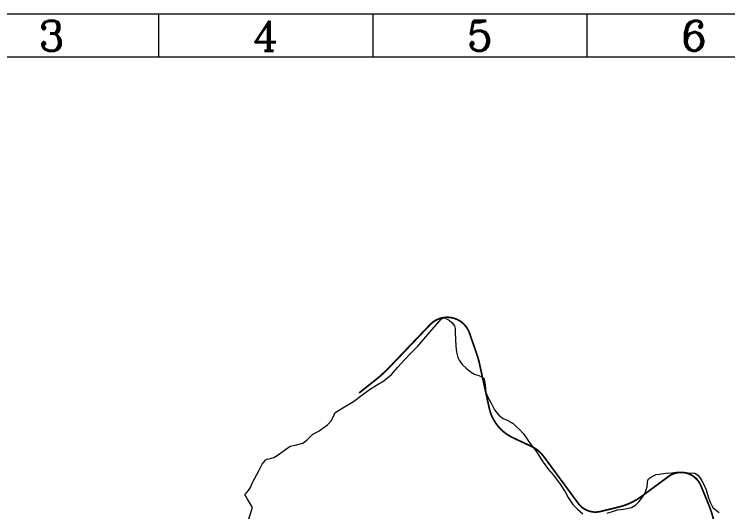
# Model space of a CAD drawing. Header units: metres. Extents: x 0 to 551036, y 0 to 1845929.
# Drawn here: x 543994 to 545659, y 1844768 to 1845929 of the extents above; entities that cross this region are included whole.
import ezdxf
from ezdxf.enums import TextEntityAlignment as Align

# ---------------------------------------------------------------- set-up
doc = ezdxf.new("R2010")
doc.units = ezdxf.units.M
doc.header["$MEASUREMENT"] = 0
doc.linetypes.add('CENTER', pattern=[2, 1.25, -0.25, 0.25, -0.25])
for name, color, linetype, lineweight in [('_0', 7, 'Continuous', 0), ('Level 10', 7, 'Continuous', 0), ('STAPTS-HT8', 7, 'Continuous', 0)]:
    doc.layers.add(name, color=color, linetype=linetype, lineweight=lineweight)
doc.styles.add('ROMANC', font='romanc.shx')
doc.styles.add('SEPECEN', font='arial.ttf')

# ---------------------------------------------------------------- blocks, each defined once
blk = doc.blocks.new('A1E')
for p, q in [((1705, 5940), (1705, 5840)), ((2205, 5940), (2205, 5840)), ((2705, 5940), (2705, 5840))]:
    blk.add_line(p, q)
at = {"flags": 128}
for points in [[(0, 0), (8410, 0), (8410, 5940), (0, 5940), (0, 0)], [(250, 100), (8310, 100), (8310, 5840), (250, 5840), (250, 100)]]:
    blk.add_lwpolyline(points, close=True, dxfattribs=at)
at = {"style": 'ROMANC'}
for s, p in [('3', (1455, 5890)), ('4', (1955, 5890)), ('5', (2455, 5890)), ('6', (2955, 5890))]:
    blk.add_text(s, height=70, dxfattribs=at).set_placement(p, align=Align.MIDDLE_CENTER)
at = {"style": 'SEPECEN'}
for tag, p in [('合同编号', (6710, 887.8)), ('项目名称', (7410, 700)), ('图纸名称', (7460, 364.8))]:
    blk.add_attdef(tag, text='', height=35, dxfattribs=at).set_placement(p, align=Align.MIDDLE_CENTER)
at = {"style": 'SEPECEN', "width": 0.7}
for tag, height, p in [('版次', 30, (7935, 527.2)), ('日期', 30, (8185, 527.2)), ('比例', 30, (8185, 447.2)), ('设计', 20, (6810, 380)), ('文件状态', 30, (7935, 367.2)), ('文件类型', 30, (8185, 367.2)), ('审核1', 20, (6810, 313.3)), ('校核', 20, (6810, 260)), ('图幅', 30, (7935, 247.2)), ('审核2', 20, (6810, 206.7)), ('批准', 20, (6810, 140)), ('项目文件编号', 30, (7360, 127.2)), ('页码', 30, (7710, 127.2)), ('图号', 30, (8060, 127.2))]:
    blk.add_attdef(tag, text='', height=height, dxfattribs=at).set_placement(p, align=Align.MIDDLE_CENTER)
at = {"style": 'SEPECEN', "width": 0.7, "flags": 8}
blk.add_attdef('语言', text='', height=30, dxfattribs=at).set_placement((7935, 449.3), align=Align.MIDDLE_CENTER)
blk = doc.blocks.new('fewrfwerferf')
at = {"linetype": 'CENTER', "ltscale": 7, "const_width": 40, "flags": 128}
blk.add_lwpolyline([(5458834.68336, 18441877.79089), (5458776.00648, 18442027.00874, -0.2450600001), (5458834.7031, 18442578.71951), (5459380.96488, 18443400.53759, 0.0856734424), (5459477.13426, 18443618.39311), (5459513.42216, 18443763.66719, 0.2437748237), (5459406.96484, 18444211.38627), (5459311.05114, 18444322.6, -0.3112369276), (5459249.76907, 18444886.78244), (5459309.63233, 18444997.6039, 0.0906748783), (5459420.88631, 18445339.71013), (5459456.51759, 18445604.90232, 0.4014663495), (5459049.14567, 18446163.64786), (5458330.86976, 18446292.3328, 0.1742858122), (5457663.78451, 18446179.31418), (5457254.49772, 18445948.79735, -0.5072109119), (5456519.71512, 18446282.11474), (5456285.60022, 18447401.74223, 0.04607069), (5456150.52809, 18447841.18304), (5455968.40831, 18448283.88098, 0.4882482966), (5455208.89768, 18448495.80707), (5454585.61248, 18448035.32305, -0.0998484369), (5454048.24407, 18447784.138), (5453625.92054, 18447681.5843, -0.3023569837), (5453105.26303, 18447871.05781), (5452298.85083, 18448966.5759, 0.1253953925), (5452012.44815, 18449201.39914), (5451581.4626, 18449402.86469, -0.2334194307), (5451028.22822, 18450094.18739), (5450798.91349, 18451137.92521, 0.0297515458), (5450734.1664, 18451366.74292), (5450567.2657, 18451845.80501, 0.5606426169), (5449650.15048, 18452044.73668), (5448688.689, 18451038.08861, -0.0343751109), (5448384.32659, 18450760.38472), (5447990.31059, 18450447.64167)], format="xyb", dxfattribs=at)

msp = doc.modelspace()

# ---------------------------------------------------------------- block references
at = {"layer": '_0'}
msp.add_blockref('A1E', (542625.97334, 1839988.82863), dxfattribs=at)

# ---------------------------------------------------------------- next in the draw order: block references
at = {"layer": 'STAPTS-HT8', "linetype": 'Continuous', "xscale": 0.1, "yscale": 0.1, "zscale": 0.1}
msp.add_blockref('fewrfwerferf', (0, 0), dxfattribs=at)

# ---------------------------------------------------------------- next in the draw order: linework, layer by layer
at = {"layer": 'Level 10', "color": 5, "linetype": 'Continuous', "lineweight": 0, "flags": 128}
for points in [[(544534.83, 1844729.4), (544550.2, 1844777.17), (544538.83, 1844797.22), (544532.74, 1844807.96), (544535.49, 1844811.07), (544540.84, 1844816.82), (544545.74, 1844824.41), (544550.43, 1844835.77), (544565.29, 1844862.84), (544573.04, 1844878.73), (544580.47, 1844887.56), (544582.61, 1844889.93), (544589.12, 1844891.11), (544600.13, 1844894.49), (544607.72, 1844898.52), (544627.12, 1844913.05), (544637.96, 1844920.29), (544649.55, 1844923.19), (544667.63, 1844927.5), (544677.24, 1844934.23), (544690.58, 1844947.58), (544706.14, 1844956.14), (544725.49, 1844970.45), (544734.68, 1844980.57), (544740.84, 1844993.8), (544742.58, 1844998.43), (544748.52, 1845002.6), (544761.17, 1845009.71), (544786.29, 1845025.26), (544805.14, 1845039.71), (544825.97, 1845054.26), (544843.24, 1845065.26), (544857.14, 1845073.45), (544874.68, 1845088.06), (544889.71, 1845104.74), (544905.99, 1845122.62), (544919.8, 1845137.62), (544936.24, 1845154.07), (544949.94, 1845170.6), (544968.56, 1845192.41), (544991.16, 1845218.08), (544994.46, 1845219.85), (544999.08, 1845219.85), (545005, 1845217.04), (545010.31, 1845214.05), (545015.36, 1845209), (545021.74, 1845201.27), (545023.45, 1845195.02), (545023.07, 1845187), (545025.08, 1845153.89), (545026.34, 1845139.72), (545029.44, 1845127.29), (545032.47, 1845121.22), (545039.97, 1845111.5), (545049.19, 1845102.7), (545057.23, 1845095.51), (545067.64, 1845088.71), (545078.5, 1845085.36), (545085.76, 1845082.09), (545089.2, 1845080.13), (545090.01, 1845078.5), (545091.68, 1845073.46), (545093.53, 1845063.5), (545095.19, 1845046.09), (545099.66, 1845034.89), (545106.22, 1845022.17), (545115.26, 1845005.72), (545124.99, 1844992.89), (545135.52, 1844985.56), (545144.92, 1844981.06), (545154.41, 1844975.52), (545158.45, 1844973.5), (545166.45, 1844965.87), (545173.38, 1844959.3), (545182.5, 1844949.04), (545200.24, 1844924.58), (545214.04, 1844906.44), (545226.7, 1844886.65), (545241.27, 1844865.98), (545251.71, 1844853.52), (545266.58, 1844834.33), (545280.21, 1844813.66), (545287.35, 1844800.97), (545297.77, 1844784.7), (545308.86, 1844773.17), (545321.32, 1844762.86)], [(545377.72, 1844764.45), (545393.2, 1844769.21), (545402.21, 1844771.85), (545416.25, 1844773.8), (545434.62, 1844777.64), (545444.36, 1844783.01), (545452.11, 1844790.76), (545458.45, 1844798.8), (545465.91, 1844809.34), (545471.22, 1844825.3), (545472.52, 1844835.25), (545473.12, 1844841.89), (545476.68, 1844845.96), (545481.21, 1844849.28), (545486.2, 1844851.07), (545492.7, 1844854.32), (545500.39, 1844855.37), (545514.84, 1844857.71), (545529.09, 1844858.51), (545540.03, 1844860.07), (545552.29, 1844860.07), (545567.16, 1844858.51), (545582.87, 1844857.4), (545589.02, 1844854.05), (545593.8, 1844847.98), (545598.7, 1844839.69), (545603.68, 1844830.85), (545609.32, 1844818.46), (545614.01, 1844802.45), (545617.81, 1844791.48), (545624.99, 1844777.54), (545633.41, 1844770.05), (545639.48, 1844765.71)]]:
    msp.add_lwpolyline(points, dxfattribs=at)

doc.saveas('drawing.dxf')
